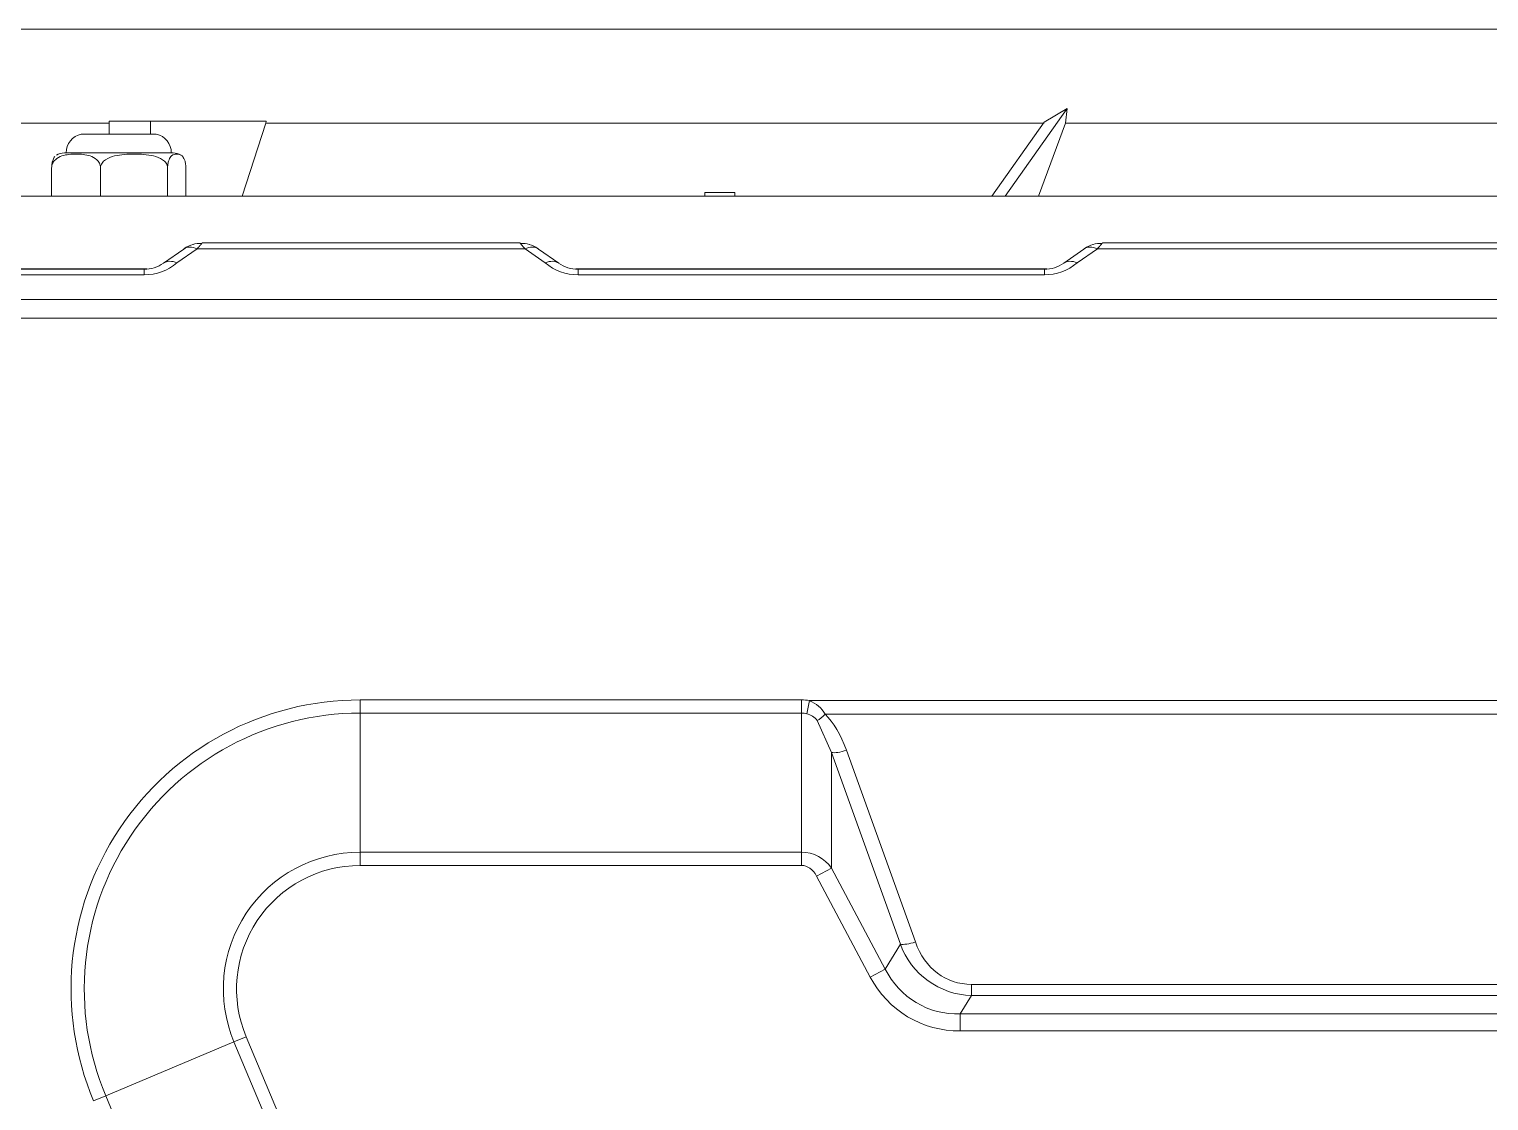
# Model space of a CAD drawing. Header units: millimetres. Extents: x 113490 to 142599, y -20467 to 115.
# Drawn here: x 134481.4 to 134870.5, y -6371.3 to -6085.7 of the extents above; entities that cross this region are included whole.
import ezdxf

# ---------------------------------------------------------------- set-up
doc = ezdxf.new("R2010")
doc.units = ezdxf.units.MM
doc.layers.add('DV1_0', color=7, linetype='Continuous')

msp = doc.modelspace()

# ---------------------------------------------------------------- linework, layer by layer
at = {"layer": 'DV1_0', "color": 7, "linetype": 'Continuous', "lineweight": 15}
for p, q in [((134404.76, -6085.69), (135335.76, -6085.69)), ((134758.11, -6106.81), (134741.59, -6130.18)), ((134752.01, -6110.43), (134758.11, -6106.81)), ((134757.62, -6110.72), (134758.11, -6106.81)), ((134502.71, -6110.72), (134416.1, -6110.72)), ((134502.71, -6110.18), (134513.73, -6110.18)), ((134502.71, -6110.18), (134502.71, -6113.68)), ((134513.73, -6110.18), (134513.73, -6113.68)), ((134513.73, -6110.18), (134544.56, -6110.18)), ((134538.2, -6130.18), (134544.5, -6110.72)), ((134544.5, -6110.72), (134544.56, -6110.18)), ((134751.98, -6110.72), (134544.5, -6110.72)), ((134752.01, -6110.43), (134738.05, -6130.18)), ((134750.42, -6130.18), (134757.62, -6110.72)), ((134982.9, -6110.72), (134757.62, -6110.72)), ((134495.26, -6113.68), (134515.26, -6113.68)), ((134490.76, -6118.68), (134519.76, -6118.68)), ((134487.37, -6122.68), (134487.37, -6130.18)), ((134500.39, -6122.68), (134500.39, -6130.18)), ((134518.28, -6122.68), (134518.28, -6130.18)), ((134523.15, -6122.68), (134523.15, -6130.18)), ((135367.6, -6130.18), (134373.69, -6130.18)), ((134669.52, -6129.18), (134661.52, -6129.18)), ((134661.52, -6129.18), (134661.52, -6130.18)), ((134669.52, -6130.18), (134669.52, -6129.18)), ((134522.57, -6144.28), (134517.19, -6148.05)), ((134522.81, -6144.11), (134522.57, -6144.28)), ((134612.24, -6142.68), (134527.48, -6142.68)), ((134617.15, -6144.28), (134616.91, -6144.11)), ((134622.54, -6148.05), (134617.15, -6144.28)), ((134762.57, -6144.28), (134757.19, -6148.05)), ((134762.81, -6144.11), (134762.57, -6144.28)), ((134967.04, -6142.68), (134767.48, -6142.68)), ((134512.02, -6149.68), (134387.7, -6149.68)), ((134752.02, -6149.68), (134627.7, -6149.68))]:
    msp.add_line(p, q, dxfattribs=at)
at = {"layer": 'DV1_0', "color": 7, "linetype": 'Continuous', "lineweight": 20}
for p, q in [((134526.15, -6144.22), (134520.77, -6147.99)), ((134613.57, -6144.22), (134526.15, -6144.22)), ((134618.96, -6147.99), (134613.57, -6144.22)), ((134766.15, -6144.22), (134760.77, -6147.99)), ((134968.37, -6144.22), (134766.15, -6144.22)), ((134387.15, -6149.58), (134512.72, -6149.58)), ((134512.02, -6151.14), (134387.7, -6151.14)), ((134512.02, -6149.68), (134512.02, -6151.14)), ((134627.15, -6149.58), (134752.72, -6149.58)), ((134627.7, -6149.68), (134627.7, -6151.14)), ((134752.02, -6151.14), (134627.7, -6151.14)), ((134752.02, -6149.68), (134752.02, -6151.14)), ((134309.64, -6157.76), (135339.26, -6157.76)), ((134309.64, -6162.73), (135339.26, -6162.73)), ((134569.6, -6264.47), (134687.28, -6264.47)), ((134569.6, -6268.01), (134569.6, -6264.47)), ((134687.28, -6264.47), (134687.28, -6268.01)), ((134688.68, -6268.18), (134689.38, -6264.68)), ((134689.38, -6264.68), (135045.14, -6264.68)), ((134569.6, -6305.08), (134569.6, -6268.01)), ((134569.6, -6268.01), (134687.28, -6268.01)), ((134687.28, -6268.01), (134687.28, -6305.08)), ((134693.58, -6268.31), (135040.94, -6268.31)), ((134691.48, -6269.98), (134695.26, -6278.5)), ((134695.26, -6278.5), (134695.26, -6309.3)), ((134695.26, -6278.5), (134713.64, -6329.6)), ((134699.26, -6277.91), (134717.64, -6329.01)), ((134569.6, -6305.08), (134687.28, -6305.08)), ((134569.6, -6308.61), (134569.6, -6305.08)), ((134687.28, -6308.61), (134687.28, -6305.08)), ((134569.6, -6308.61), (134687.28, -6308.61)), ((134691.27, -6311.43), (134695.26, -6309.3)), ((134691.27, -6311.43), (134705.61, -6338.35)), ((134695.26, -6309.3), (134709.6, -6336.22)), ((134709.6, -6336.22), (134713.64, -6329.6)), ((134705.61, -6338.35), (134709.6, -6336.22)), ((134732.58, -6340.31), (135001.94, -6340.31)), ((134732.58, -6343.3), (134732.58, -6340.31)), ((134729.6, -6348.2), (134732.58, -6343.3)), ((134732.58, -6343.3), (135001.94, -6343.3)), ((134729.6, -6348.2), (135004.93, -6348.2)), ((134729.6, -6352.73), (134729.6, -6348.2)), ((134539.23, -6354.28), (134535.97, -6355.64)), ((134598.13, -6494.73), (134539.23, -6354.28)), ((134729.6, -6352.73), (135004.93, -6352.73)), ((134535.97, -6355.64), (134501.78, -6369.98)), ((134594.87, -6496.1), (134535.97, -6355.64)), ((134501.78, -6369.98), (134498.52, -6371.35)), ((134776.59, -7025.32), (134501.78, -6369.98))]:
    msp.add_line(p, q, dxfattribs=at)
at = {"layer": 'DV1_0', "color": 7, "linetype": 'Continuous', "lineweight": 15}
for centre, radius, start, end in [((134496.26, -6118.58), 5, 101.5251, 181.1553), ((134514.26, -6118.58), 5, 358.8447, 78.4749), ((134490.76, -6122.68), 4, 90, 122.0782), ((134519.76, -6122.68), 4, 57.922, 90), ((134527.48, -6150.99), 8.31, 106.9484, 125), ((134526.68, -6147.96), 5.18, 82.4063, 109.1972), ((134613.04, -6147.96), 5.18, 70.8028, 97.5937), ((134612.24, -6150.99), 8.31, 55, 73.0515), ((134767.48, -6150.99), 8.31, 106.9484, 125), ((134766.68, -6147.96), 5.18, 82.4063, 109.1972), ((134512.02, -6140.68), 9, 270, 305), ((134627.7, -6140.68), 9, 235, 270), ((134752.02, -6140.68), 9, 270, 305)]:
    msp.add_arc(centre, radius, start, end, dxfattribs=at)
at = {"layer": 'DV1_0', "color": 7, "linetype": 'Continuous', "lineweight": 20}
for centre, radius, start, end in [((134512.23, -6138), 13.14, 269.1115, 310.5333), ((134627.5, -6138), 13.14, 229.4667, 270.8885), ((134752.23, -6138), 13.14, 269.1115, 310.5333), ((134569.6, -6341.54), 77.07, 90, 202.75), ((134687.27, -6275.17), 10.7, 78.6283, 89.9781), ((134686.51, -6272.25), 8.09, 29.1013, 69.2139), ((134569.6, -6341.54), 73.54, 90, 202.75), ((134687.27, -6273.77), 5.76, 75.8423, 89.9426), ((134687.5, -6273.1), 5.06, 38.1838, 76.5434), ((134569.6, -6341.54), 36.46, 90, 202.75), ((134687.19, -6314.89), 9.82, 34.7293, 89.5286), ((134569.6, -6341.54), 32.93, 90, 202.75), ((134733.26, -6322.42), 20.89, 200.0927, 268.1286), ((134729.34, -6325.96), 26.77, 207.5641, 270.5386), ((134728.89, -6326.71), 21.5, 206.2554, 271.8867)]:
    msp.add_arc(centre, radius, start, end, dxfattribs=at)
at = {"layer": 'DV1_0', "color": 7, "linetype": 'Continuous', "lineweight": 15}
for centre, major_axis, start_param, end_param in [((134526.15, -6149.39), (-3.58, 5.11), 5.458935, 6.283185), ((134613.57, -6149.39), (3.58, 5.11), 0, 0.82425), ((134766.15, -6149.39), (-3.58, 5.11), 5.458935, 6.283185), ((134520.77, -6153.16), (-3.58, 5.11), 5.458935, 6.283185), ((134618.96, -6153.16), (3.58, 5.11), 0, 0.82425), ((134760.77, -6153.16), (-3.58, 5.11), 5.458935, 6.283185)]:
    msp.add_ellipse(centre, major_axis=major_axis, ratio=0.647809, start_param=start_param, end_param=end_param, dxfattribs=at)
at = {"layer": 'DV1_0', "color": 7, "linetype": 'Continuous', "lineweight": 20}
for centre, major_axis, ratio, start_param, end_param in [((134693.58, -6266.77), (-3.48, -3.59), 0.220719, 0.717909, 1.347194), ((134687.32, -6296.69), (-0.05, 31.28), 0.477729, 5.355274, 5.847767), ((134699.26, -6276.37), (-4.7, -1.69), 0.292381, 0.461167, 1.46601), ((134687.28, -6315.67), (-0.01, 7.06), 0.707338, 5.356674, 6.282449), ((134717.64, -6327.47), (-4.7, -1.69), 0.292381, 0.461166, 1.466009), ((134737.36, -6314.34), (10.92, 24.7), 0.734557, 2.48522, 3.455755)]:
    msp.add_ellipse(centre, major_axis=major_axis, ratio=ratio, start_param=start_param, end_param=end_param, dxfattribs=at)
at = {"layer": 'DV1_0', "color": 7, "linetype": 'Continuous', "lineweight": 15}
for points, knots in [([(134487.37, -6122.68), (134487.37, -6122.22), (134487.48, -6121.78), (134487.85, -6121.03), (134488.1, -6120.72), (134488.9, -6119.97), (134489.51, -6119.67), (134491.36, -6119.06), (134492.62, -6118.98), (134494.52, -6118.98), (134495.15, -6119.01), (134496.41, -6119.15), (134497.05, -6119.27), (134498.28, -6119.68), (134498.88, -6119.98), (134499.68, -6120.74), (134499.92, -6121.04), (134500.28, -6121.78), (134500.39, -6122.22), (134500.39, -6122.68)], [0, 0, 0, 0, 0.0625, 0.0625, 0.125, 0.125, 0.25, 0.25, 0.5, 0.5, 0.625, 0.625, 0.75, 0.75, 0.875, 0.875, 0.9375, 0.9375, 1, 1, 1, 1]), ([(134488.21, -6119.66), (134488.04, -6119.85), (134487.88, -6120.11), (134487.64, -6120.74), (134487.55, -6121.04), (134487.41, -6121.78), (134487.37, -6122.22), (134487.37, -6122.68)], [0.7826169, 0.7826169, 0.7826169, 0.7826169, 0.875, 0.875, 0.9375, 0.9375, 1, 1, 1, 1]), ([(134500.39, -6122.68), (134500.39, -6122.23), (134500.55, -6121.78), (134501.05, -6121.04), (134501.39, -6120.73), (134502.47, -6119.98), (134503.31, -6119.68), (134505, -6119.27), (134505.87, -6119.15), (134507.6, -6119.01), (134508.47, -6118.98), (134510.21, -6118.98), (134511.08, -6119.01), (134512.81, -6119.15), (134513.68, -6119.27), (134515.37, -6119.68), (134516.21, -6119.98), (134517.3, -6120.73), (134517.63, -6121.04), (134518.13, -6121.79), (134518.28, -6122.23), (134518.28, -6122.68)], [0, 0, 0, 0, 0.0625, 0.0625, 0.125, 0.125, 0.25, 0.25, 0.375, 0.375, 0.5, 0.5, 0.625, 0.625, 0.75, 0.75, 0.875, 0.875, 0.9375, 0.9375, 1, 1, 1, 1]), ([(134518.28, -6122.68), (134518.28, -6122.22), (134518.33, -6121.78), (134518.46, -6121.03), (134518.56, -6120.72), (134518.85, -6119.97), (134519.08, -6119.67), (134519.77, -6119.06), (134520.25, -6118.98), (134520.96, -6118.98), (134521.19, -6119.01), (134521.66, -6119.15), (134521.9, -6119.27), (134522.36, -6119.68), (134522.59, -6119.98), (134522.88, -6120.74), (134522.97, -6121.04), (134523.11, -6121.78), (134523.15, -6122.22), (134523.15, -6122.68)], [0, 0, 0, 0, 0.0625, 0.0625, 0.125, 0.125, 0.25, 0.25, 0.5, 0.5, 0.625, 0.625, 0.75, 0.75, 0.875, 0.875, 0.9375, 0.9375, 1, 1, 1, 1]), ([(134527.48, -6142.68), (134527.48, -6142.68), (134527.48, -6142.68), (134527.48, -6142.68), (134527.47, -6142.69), (134527.46, -6142.7), (134527.45, -6142.72), (134527.43, -6142.75), (134527.4, -6142.78), (134527.38, -6142.8), (134527.37, -6142.82)], [0, 0, 0, 0, 0.0225374, 0.045499, 0.0704143, 0.098741, 0.1307989, 0.1673281, 0.2070826, 0.2462765, 0.2462765, 0.2462765, 0.2462765]), ([(134612.35, -6142.82), (134612.34, -6142.81), (134612.32, -6142.78), (134612.29, -6142.75), (134612.27, -6142.72), (134612.26, -6142.7), (134612.25, -6142.69), (134612.25, -6142.68), (134612.24, -6142.68), (134612.24, -6142.68), (134612.24, -6142.68)], [0.7510552, 0.7510552, 0.7510552, 0.7510552, 0.7916124, 0.8314593, 0.8682647, 0.9005811, 0.9291259, 0.9542346, 0.9772576, 1, 1, 1, 1]), ([(134767.48, -6142.68), (134767.48, -6142.68), (134767.48, -6142.68), (134767.48, -6142.68), (134767.47, -6142.69), (134767.46, -6142.7), (134767.45, -6142.72), (134767.43, -6142.75), (134767.4, -6142.78), (134767.38, -6142.8), (134767.37, -6142.82)], [0, 0, 0, 0, 0.0225374, 0.045499, 0.0704143, 0.098741, 0.1307989, 0.1673281, 0.2070826, 0.2462765, 0.2462765, 0.2462765, 0.2462765])]:
    msp.add_open_spline(points, degree=3, knots=knots, dxfattribs=at)
at = {"layer": 'DV1_0', "color": 7, "linetype": 'Continuous', "lineweight": 20}
for points, knots in [([(134527.37, -6142.82), (134527.37, -6142.82), (134527.36, -6142.83), (134527.33, -6142.87), (134527.29, -6142.92), (134527.25, -6142.98), (134527.2, -6143.04), (134527.14, -6143.1), (134527.09, -6143.17), (134527.03, -6143.24), (134526.97, -6143.31), (134526.9, -6143.39), (134526.82, -6143.48), (134526.75, -6143.56), (134526.66, -6143.66), (134526.57, -6143.76), (134526.48, -6143.86), (134526.38, -6143.98), (134526.27, -6144.09), (134526.19, -6144.18), (134526.15, -6144.22)], [0.2462765, 0.2462765, 0.2462765, 0.2462765, 0.2478008, 0.2893055, 0.3313105, 0.3725388, 0.4126164, 0.4523133, 0.4921019, 0.5323136, 0.5732018, 0.614975, 0.657814, 0.7018833, 0.7473363, 0.7943249, 0.8429799, 0.8935078, 0.9458807, 1, 1, 1, 1]), ([(134613.57, -6144.22), (134613.53, -6144.18), (134613.45, -6144.09), (134613.35, -6143.98), (134613.24, -6143.86), (134613.15, -6143.76), (134613.06, -6143.66), (134612.98, -6143.56), (134612.9, -6143.48), (134612.83, -6143.39), (134612.76, -6143.31), (134612.69, -6143.24), (134612.64, -6143.17), (134612.58, -6143.1), (134612.53, -6143.04), (134612.48, -6142.98), (134612.43, -6142.92), (134612.39, -6142.87), (134612.36, -6142.84), (134612.35, -6142.82), (134612.35, -6142.82)], [0, 0, 0, 0, 0.0543595, 0.1067072, 0.1570729, 0.2056296, 0.252514, 0.2978724, 0.3418516, 0.3846049, 0.4262954, 0.4671026, 0.5072332, 0.5469375, 0.5865442, 0.6265138, 0.6676215, 0.7095311, 0.7509673, 0.7510552, 0.7510552, 0.7510552, 0.7510552]), ([(134767.37, -6142.82), (134767.37, -6142.82), (134767.36, -6142.83), (134767.33, -6142.87), (134767.29, -6142.92), (134767.25, -6142.98), (134767.2, -6143.04), (134767.14, -6143.1), (134767.09, -6143.17), (134767.03, -6143.24), (134766.97, -6143.31), (134766.9, -6143.39), (134766.82, -6143.48), (134766.75, -6143.56), (134766.66, -6143.66), (134766.57, -6143.76), (134766.48, -6143.86), (134766.38, -6143.98), (134766.27, -6144.09), (134766.19, -6144.18), (134766.15, -6144.22)], [0.2462765, 0.2462765, 0.2462765, 0.2462765, 0.2478008, 0.2893055, 0.3313105, 0.3725388, 0.4126164, 0.4523133, 0.4921019, 0.5323136, 0.5732018, 0.614975, 0.657814, 0.7018833, 0.7473363, 0.7943249, 0.8429799, 0.8935078, 0.9458807, 1, 1, 1, 1])]:
    msp.add_open_spline(points, degree=3, knots=knots, dxfattribs=at)

doc.saveas('drawing.dxf')
